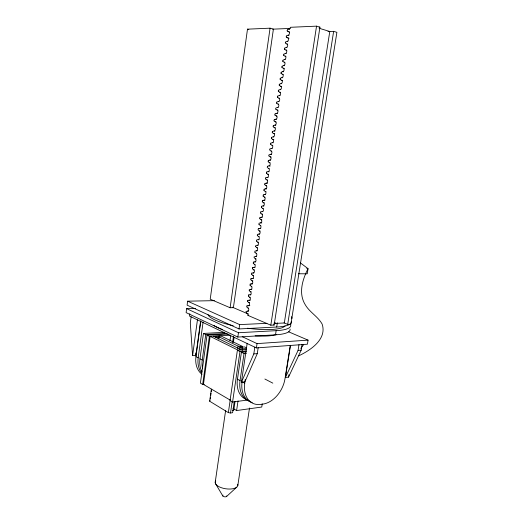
<?xml version="1.0" encoding="UTF-8"?>
<svg xmlns="http://www.w3.org/2000/svg" width="523" height="523" viewBox="0 0 523 523"><rect width="100%" height="100%" fill="white"/><g stroke="black" fill="none" stroke-linecap="round" stroke-linejoin="round"><path stroke-width="0.78" d="M195.556 308.4L186.639 308.642L186.11 312.617L237.834 337.067L275.503 334.825A41.422 9.584 8.4 0 0 290.082 329.098M214.397 300.653L187.633 301.176L187.103 305.164L239.018 328.947L276.706 327.032A41.494 9.185 8.4 0 0 289.755 324.28M189.79 313.748L189.483 316.075L256.394 347.926L307.419 344.212L308.08 340.14L288.604 331.811M191.137 316.768L190.307 322.933L192.582 355.653L195.909 355.398L200.571 321.233M192.582 355.653L197.452 319.769M202.015 374.318A22.953 17.337 -62.2 0 1 195.955 356.614L200.839 320.808M201.623 373.023A23.045 17.357 -62.3 0 1 198.191 357.83L203.12 321.887M201.989 371.899A23.117 17.37 -62.3 0 1 199.969 358.798L203.46 333.432L224.321 332.314M247.49 29.164L210.213 299.208L230.12 307.746L233.389 307.655L273.405 29.131L270.071 28.177L247.49 29.164L248.811 29.53M202.453 368.166A23.208 17.39 -62.4 0 1 202.238 360.033L205.755 334.57L203.46 333.432M227.95 334.04L207.036 335.204L200.401 383.117L202.676 384.451L204.284 384.281M202.676 384.451L209.363 336.354L207.036 335.204M234.252 401.514L232.611 412.706L230.506 413L228.361 412.621L209.664 401.226L211.37 389.132M218.431 339.133L219.117 336.217L221.203 336.099L242.365 346.35L242.129 347.952M210.253 398.951L210.481 397.343M210.704 395.734L211.05 393.322M211.272 391.714L211.501 390.106M218.777 338.629L219.117 336.217M230.12 307.746L270.071 28.177M229.983 340.584L230.663 335.831M232.558 342.657L233.487 336.237M233.408 342.205L234.108 337.387M215.195 482.435L225.655 410.326M237.834 337.067L238.468 332.733L186.639 308.642M239.018 328.947L239.652 324.6L187.633 301.176M246.222 349.58L237.396 350.233L230.055 400.513L232.578 401.997L247.791 400.03M228.361 412.621L230.238 399.801M237.723 348.534L238.076 346.128L218.771 336.714M230.506 413L232.147 401.782M239.782 349.704L240.253 346.501L242.365 346.35M232.578 401.997L239.979 351.515L237.396 350.233M247.608 399.951A24.64 17.599 -63.2 0 1 237.455 379.175L241.417 352.227L246.241 351.861M242.463 350.456L242.698 348.848L239.547 347.305M235.049 401.527L233.748 410.333L232.304 410.535M250.759 401.559A24.744 17.612 -63.2 0 1 240.044 380.587L244.045 353.528L241.417 352.227M262.245 403.854L261.755 407.044L236.605 410.542L238.03 400.873M258.185 347.586L257.277 353.64L244.842 381.895L241.404 382.274L247.157 343.421M290.239 345.618L285.009 378.685A24.869 17.54 -63.4 0 1 262.925 404.083L260.532 404.41A24.934 17.632 -63.3 0 1 244.731 383.13L245.202 379.476M241.404 382.274L253.812 353.914L254.838 347.076M256.394 347.926L257.048 343.611L242.312 336.707M237.834 485.403L249.51 407.992M270.816 325.201L316.539 26.15L319.932 27.183L274.157 325.038L270.816 325.201L247.941 315.389A1.562 0.974 88.1 0 0 247.235 313.48L247.856 313.46M275.503 334.825L276.144 330.667A41.454 9.375 8.4 0 0 290.343 324.097M276.706 327.032L277.347 322.861M287.689 324.384L333.635 31.347L336.89 32.334L290.906 324.227L287.689 324.384L283.956 322.828M302.117 344.395L301.196 350.162L288.526 377.135L285.414 377.475L290.507 345.291M288.526 377.135L288.912 374.73M285.414 377.475L298.064 350.403L298.993 344.624M209.664 401.226L210.024 400.559M300.758 348.475L303.654 344.605M226.57 496.49L236.742 487.161M268.299 160.554L268.129 161.731M265.769 177.807L265.599 178.977M262.422 200.61L262.252 201.76M250.177 284.067L250.014 285.179M287.545 29.798L288.873 29.105M286.65 35.904L287.97 35.224M247.784 300.385L247.621 301.49M285.754 41.997L287.075 41.33M246.987 305.798L246.83 306.896M284.865 48.07L286.179 47.416M283.976 54.131L285.283 53.49M283.087 60.171L284.394 59.544M282.204 66.199L283.505 65.584M281.322 72.213L282.623 71.612M267.456 166.321L267.201 167.38L268.397 168.354M280.439 78.208L281.805 77.607M266.612 172.074L266.436 173.244M279.563 84.19L280.858 83.615M278.687 90.152L279.975 89.59M264.926 183.527L264.756 184.697M277.811 96.101L279.099 95.552M264.089 189.234L263.919 190.398M276.942 102.031L278.229 101.495M263.259 194.929L263.089 196.086M275.209 113.851L276.484 113.341M261.592 206.271L261.422 207.422M274.346 119.741L275.621 119.244M260.761 211.92L260.591 213.07M273.483 125.612L274.752 125.128M259.938 217.555L259.768 218.699M272.627 131.469L273.889 130.998M271.764 137.307L273.032 136.849M258.29 228.78L258.042 229.8L259.205 230.878M270.914 143.139L272.169 142.687M270.058 148.95L271.313 148.512M298.685 355.843C310.414 350.325 327.195 339.218 322.142 324.09C317.886 316.376 309.355 312.159 305.066 304.412C298.293 293.233 302.503 279.406 308.054 268.672L300.326 262.847M268.358 160.528L269.606 160.11M267.514 166.294L268.763 165.889M266.671 172.041L267.913 171.655M253.4 262.121L253.23 263.246M265.828 177.781L267.07 177.402M252.589 267.626L252.426 268.75M264.991 183.501L266.227 183.135M251.785 273.117L251.622 274.242M264.148 189.208L265.383 188.855M250.981 278.602L250.818 279.713M263.317 194.902L264.546 194.563M262.481 200.584L263.71 200.25M261.65 206.245L262.873 205.925M248.582 294.959L248.418 296.064M260.82 211.893L262.043 211.586M259.996 217.529L261.212 217.235M258.349 228.754L259.558 228.486M253.452 262.101L254.649 261.892M252.648 267.606L253.838 267.41M251.838 273.104L253.027 272.914M251.033 278.582L252.217 278.406M250.236 284.048L251.413 283.884M248.634 294.939L249.811 294.802M247.837 300.365L249.007 300.235M247.046 305.778L248.216 305.661M277.353 107.431L276.072 107.954A0.667 0.418 -79.4 0 0 275.837 109.189M270.463 154.318L269.208 154.743A0.654 0.412 -82.1 0 0 268.972 155.952M244.045 353.528L246.457 353.339M253.812 353.914L257.277 353.64M298.064 350.403L301.196 350.162M239.979 351.515L246.411 351.031M242.698 348.848L246.359 348.58M241.005 347.207L244.659 346.945L246.555 347.86M257.048 343.611L308.08 340.14M219.17 337.675L216.993 337.806L214.077 336.374L219.15 336.08M209.363 336.354L230.31 335.165M238.468 332.733L276.144 330.667M205.755 334.57L226.655 333.426M260.382 222.863L259.003 223.243L258.944 224.321M273.993 323.462L284.322 322.979L329.784 31.485L319.141 28.262M239.652 324.6L266.92 323.338M274.144 323.011L275.745 322.933M316.539 26.15L290.37 27.294A1.752 1.053 -75.3 0 1 289.056 29.053L289.69 29.242M272.646 29.164L290.206 28.425M319.122 27.216L319.932 27.183M247.941 315.389L248.771 315.356M327.973 31.543L333.635 31.347M248.621 311.067L247.582 311.1A1.569 0.974 88.4 0 0 248.739 309.982A1.569 0.974 88.4 0 0 248.026 308.073L248.647 308.06M249.831 305.654L248.379 305.694A1.569 0.981 88.7 0 0 249.536 304.556A1.569 0.981 88.7 0 0 248.824 302.654L249.654 302.64M258.735 234.088L257.362 234.441L257.303 235.507M250.21 300.248L249.177 300.267A1.569 0.981 89 0 0 250.334 299.123A1.569 0.981 89 0 0 249.621 297.227L250.249 297.214M257.911 239.678L256.545 240.018L256.486 241.083M250.805 294.815L249.974 294.828A1.569 0.987 89.3 0 0 251.138 293.671A1.569 0.987 89.3 0 0 250.425 291.782L251.256 291.769M251.811 289.369L250.779 289.376A1.576 0.987 89.7 0 0 251.942 288.206A1.576 0.987 89.7 0 0 251.23 286.316L251.851 286.316M257.094 245.254L255.727 245.575L255.669 246.647M252.413 283.911L251.583 283.911A1.576 0.987 -90 0 0 252.746 282.727A1.576 0.987 -90 0 0 252.034 280.844L252.864 280.844M256.277 250.811L254.917 251.125L254.851 252.191M253.426 278.439L252.387 278.432A1.576 0.994 -89.7 0 0 253.557 277.242A1.576 0.994 -89.7 0 0 252.838 275.36L253.459 275.366M253.818 272.947L253.197 272.941A1.576 0.994 -89.3 0 0 254.368 271.731A1.576 0.994 -89.3 0 0 253.648 269.861L254.479 269.868M298.404 273.745L307.236 273.83L308.054 268.672L306.74 268.253M255.459 256.362L253.897 257.087L255.113 258.728M255.041 267.449L254.001 267.436A1.582 1 -89 0 0 255.178 266.214A1.582 1 -89 0 0 254.459 264.344L255.08 264.357M255.44 261.925L254.819 261.912A1.582 1 -88.6 0 0 255.995 260.683A1.582 1 -88.6 0 0 255.27 258.813L256.1 258.839M256.46 256.401L255.629 256.381A1.582 1 -88.3 0 0 256.813 255.139A1.582 1 -88.3 0 0 256.087 253.276L256.708 253.295M257.068 250.85L256.447 250.831A1.589 1.007 -87.9 0 0 257.63 249.576A1.589 1.007 -87.9 0 0 256.904 247.719L257.525 247.739M258.094 245.3L257.264 245.267A1.589 1.007 -87.6 0 0 258.454 243.999A1.589 1.007 -87.6 0 0 257.721 242.149L258.349 242.175M259.127 239.737L258.081 239.691A1.595 1.007 -87.2 0 0 259.277 238.41A1.595 1.007 -87.2 0 0 258.545 236.559L259.166 236.592M259.532 234.134L258.905 234.101A1.595 1.013 -86.9 0 0 260.101 232.807A1.595 1.013 -86.9 0 0 259.369 230.963L260.199 231.009M260.774 228.558L259.728 228.492A1.595 1.013 -86.5 0 0 260.931 227.191A1.595 1.013 -86.5 0 0 260.192 225.348L260.82 225.387M261.807 222.955L260.559 222.876A1.602 1.013 -86.2 0 0 261.762 221.556A1.602 1.013 -86.2 0 0 261.023 219.725L261.853 219.784M262.219 217.3L261.382 217.241A1.602 1.02 -85.8 0 0 262.592 215.914A1.602 1.02 -85.8 0 0 261.846 214.084L262.474 214.129M250.609 289.35L249.275 289.579L249.216 290.631M262.84 211.645L262.213 211.593A1.608 1.02 -85.5 0 0 263.422 210.253A1.608 1.02 -85.5 0 0 262.683 208.422L263.304 208.474M263.88 206.003L263.049 205.931A1.608 1.02 -85.1 0 0 264.259 204.578A1.608 1.02 -85.1 0 0 263.514 202.754L264.35 202.826M264.926 200.348L263.88 200.257A1.615 1.02 -84.7 0 0 265.096 198.884A1.615 1.02 -84.7 0 0 264.35 197.066L264.978 197.132M265.344 194.621L264.723 194.563A1.615 1.026 -84.4 0 0 265.939 193.183A1.615 1.026 -84.4 0 0 265.187 191.372L266.024 191.457M266.397 188.94L265.56 188.855A1.621 1.026 -84 0 0 266.782 187.463A1.621 1.026 -84 0 0 266.03 185.652L266.658 185.724M267.443 183.253L266.403 183.135A1.621 1.026 -83.7 0 0 267.626 181.729A1.621 1.026 -83.7 0 0 266.874 179.925L267.501 179.997M268.077 177.5L267.246 177.402A1.628 1.026 -83.3 0 0 268.469 175.983A1.628 1.026 -83.3 0 0 267.717 174.185L268.554 174.283M269.136 171.779L268.09 171.649A1.634 1.033 -83 0 0 269.319 170.217A1.634 1.033 -83 0 0 268.561 168.426L269.188 168.504M247.418 311.067L245.895 311.649L247.137 313.421M270.188 166.046L268.94 165.883A1.634 1.033 -82.6 0 0 270.169 164.438A1.634 1.033 -82.6 0 0 269.41 162.653L270.038 162.731M270.626 160.221L269.79 160.103A1.641 1.033 -82.3 0 0 271.025 158.646A1.641 1.033 -82.3 0 0 270.267 156.861L271.104 156.978M271.685 154.462L270.639 154.311A1.641 1.033 -81.9 0 0 271.882 152.84A1.641 1.033 -81.9 0 0 271.117 151.055L271.744 151.154M272.123 148.591L271.496 148.499A1.647 1.039 -81.6 0 0 272.738 147.015A1.647 1.039 -81.6 0 0 271.973 145.237L272.81 145.368M273.189 142.805L272.352 142.674A1.654 1.039 -81.2 0 0 273.594 141.177A1.654 1.039 -81.2 0 0 272.829 139.406L273.875 139.576M273.836 136.934L273.209 136.836A1.654 1.039 -80.9 0 0 274.457 135.326A1.654 1.039 -80.9 0 0 273.692 133.555L274.738 133.731M274.908 131.123L274.072 130.979A1.661 1.039 -80.5 0 0 275.32 129.456A1.661 1.039 -80.5 0 0 274.555 127.697L275.392 127.841M238.076 346.128L240.253 346.501M275.771 125.259L274.935 125.108A1.667 1.039 -80.2 0 0 276.19 123.572A1.667 1.039 -80.2 0 0 275.418 121.813L276.046 121.931M276.425 119.336L275.798 119.224A1.674 1.046 -79.9 0 0 277.059 117.668A1.674 1.046 -79.9 0 0 276.281 115.923L276.915 116.041M277.504 113.484L276.667 113.321A1.674 1.046 -79.5 0 0 277.929 111.759A1.674 1.046 -79.5 0 0 277.151 110.013L277.994 110.176M278.164 107.529L277.536 107.405A1.68 1.046 -79.2 0 0 278.805 105.823A1.68 1.046 -79.2 0 0 278.027 104.084L278.654 104.214M279.04 101.599L278.406 101.475A1.687 1.046 -78.9 0 0 279.681 99.88A1.687 1.046 -78.9 0 0 278.896 98.141L279.53 98.278M280.125 95.702L279.282 95.526A1.693 1.046 -78.5 0 0 280.557 93.918A1.693 1.046 -78.5 0 0 279.772 92.185L280.616 92.368M280.792 89.701L280.158 89.564A1.693 1.046 -78.2 0 0 281.439 87.942A1.693 1.046 -78.2 0 0 280.655 86.217L281.701 86.452M281.668 83.726L281.041 83.582A1.7 1.046 -77.9 0 0 282.322 81.948A1.7 1.046 -77.9 0 0 281.531 80.228L282.583 80.47M282.76 77.783L281.923 77.587A1.706 1.046 -77.6 0 0 283.204 75.94A1.706 1.046 -77.6 0 0 282.413 74.227L283.257 74.423M283.643 71.782L282.806 71.579A1.713 1.053 -77.3 0 0 284.094 69.912A1.713 1.053 -77.3 0 0 283.303 68.206L284.349 68.461M284.322 65.708L283.688 65.552A1.719 1.053 -77 0 0 284.983 63.871A1.719 1.053 -77 0 0 284.185 62.172L284.819 62.329M285.212 59.668L284.577 59.511A1.726 1.053 -76.7 0 0 285.872 57.818A1.726 1.053 -76.7 0 0 285.081 56.118L285.918 56.334M286.31 53.673L285.473 53.451A1.732 1.053 -76.4 0 0 286.767 51.744A1.732 1.053 -76.4 0 0 285.97 50.051L286.813 50.273M288.467 31.713L287.349 31.125M286.996 47.547L286.362 47.377A1.739 1.053 -76.1 0 0 287.663 45.658A1.739 1.053 -76.1 0 0 286.866 43.965L287.493 44.141M287.565 37.833L286.454 37.231M287.892 41.461L287.258 41.284A1.746 1.053 -75.8 0 0 288.565 39.552A1.746 1.053 -75.8 0 0 287.761 37.865L289.023 38.225M288.997 35.42L288.16 35.178A1.752 1.053 -75.5 0 0 289.467 33.433A1.752 1.053 -75.5 0 0 288.663 31.753L289.5 31.995M286.669 43.925L285.558 43.317A0.693 0.418 -76 0 1 285.689 42.036M285.78 50.005L284.669 49.391M284.852 56.059L283.78 55.445M284.015 62.126L282.891 61.485M283.126 68.16L282.047 67.539M282.224 74.174L281.126 73.514M281.341 80.176L280.25 79.509M280.465 86.164L279.413 85.517M279.602 92.14L278.537 91.479M278.707 98.089L277.621 97.389M277.837 104.025L276.752 103.319M276.981 109.954L275.889 109.235M276.098 115.858L275.02 115.132M275.229 121.754L274.196 121.055M274.385 127.638L273.294 126.886M232.14 307.119L248.471 314.088M273.451 324.737L274.157 325.038M273.503 133.489L272.437 132.737M272.66 139.347L271.581 138.575M271.803 145.178L270.764 144.44M270.953 150.997L269.875 150.212A0.654 0.412 -81.8 0 1 269.999 148.977M270.077 156.789L269.025 156.004M269.247 162.581L268.214 161.816M213.462 336.158L241.436 349.9M238.05 350.149L210.135 336.348L203.44 384.412L230.702 400.389M267.534 174.107L266.521 173.329M266.691 179.847L265.684 179.062M264.886 379.025L272.816 383.143M265.815 185.554L264.808 184.743M265.011 191.287L263.971 190.45M264.174 196.988L263.134 196.138M195.955 356.614L198.191 357.83M199.969 358.798L202.238 360.033M237.455 379.175L240.044 380.587M242.757 382.058L244.731 383.13M263.35 202.676L262.337 201.852M262.52 208.35L261.507 207.513M261.67 213.992L260.644 213.123M260.84 219.634L259.813 218.751M260.016 225.256L258.99 224.367M233.095 408.45L236.605 410.542M258.369 236.468L257.349 235.566M257.545 242.051L256.531 241.136M256.728 247.621L255.714 246.699M255.91 253.178L254.897 252.243M254.283 264.246L253.276 263.298M253.472 269.757L252.472 268.802M252.668 275.255L251.7 274.333M251.877 280.753L250.896 279.812M251.073 286.225L250.059 285.238M250.269 291.684L249.262 290.683M249.451 297.116L248.464 296.123M248.654 302.542L247.667 301.542M247.856 307.962L246.869 306.955M215.398 483.435L222.811 495.961M195.739 352.953L195.909 355.398M237.736 484.298A11.428 5.086 8.3 0 1 225.609 488.763A11.428 5.086 8.3 0 1 215.731 480.938M226.734 495.902A2.053 0.948 8.3 0 1 224.347 496.758A2.053 0.948 8.3 0 1 223.04 495.144M276.765 334.387A34.825 8.211 8.3 0 1 255.132 335.831M222.693 329.595A34.825 8.211 8.3 0 1 213.881 325.43M252.236 402.586A24.829 17.625 -63.2 0 1 242.097 381.698M285.133 325.783A39.258 8.871 8.3 0 1 247.484 328.222M233.166 325.679A39.258 8.871 8.3 0 1 208.043 314.774M291.259 321.625A41.494 9.185 8.4 0 1 290.696 323.469M291.514 316.657A41.526 8.969 8.4 0 1 291.834 318.559M270.679 144.355A0.66 0.412 -81.4 0 1 270.849 143.171M271.529 138.53A0.66 0.412 -81.1 0 1 271.705 137.34M272.385 132.692A0.66 0.412 -80.7 0 1 272.561 131.502M273.248 126.841A0.667 0.412 -80.4 0 1 273.424 125.644M274.111 120.97A0.667 0.418 -80.1 0 1 274.281 119.774M274.974 115.093A0.667 0.418 -79.7 0 1 275.15 113.89M276.706 103.279A0.673 0.418 -79.1 0 1 276.883 102.07M277.576 97.35A0.673 0.418 -78.7 0 1 277.752 96.134M278.445 91.401A0.673 0.418 -78.4 0 1 278.622 90.191M279.321 85.439A0.68 0.418 -78.1 0 1 279.498 84.223M280.197 79.463A0.68 0.418 -77.8 0 1 280.38 78.247M281.08 73.475A0.68 0.418 -77.5 0 1 281.256 72.252M281.956 67.467A0.686 0.418 -77.2 0 1 282.139 66.238M282.845 61.439A0.686 0.418 -76.9 0 1 283.021 60.21M283.728 55.405A0.686 0.418 -76.6 0 1 283.911 54.17M284.617 49.345A0.693 0.418 -76.3 0 1 284.8 48.109M286.401 37.192A0.7 0.418 -75.7 0 1 286.584 35.943M287.297 31.086A0.7 0.418 -75.5 0 1 287.48 29.837"/></g></svg>
